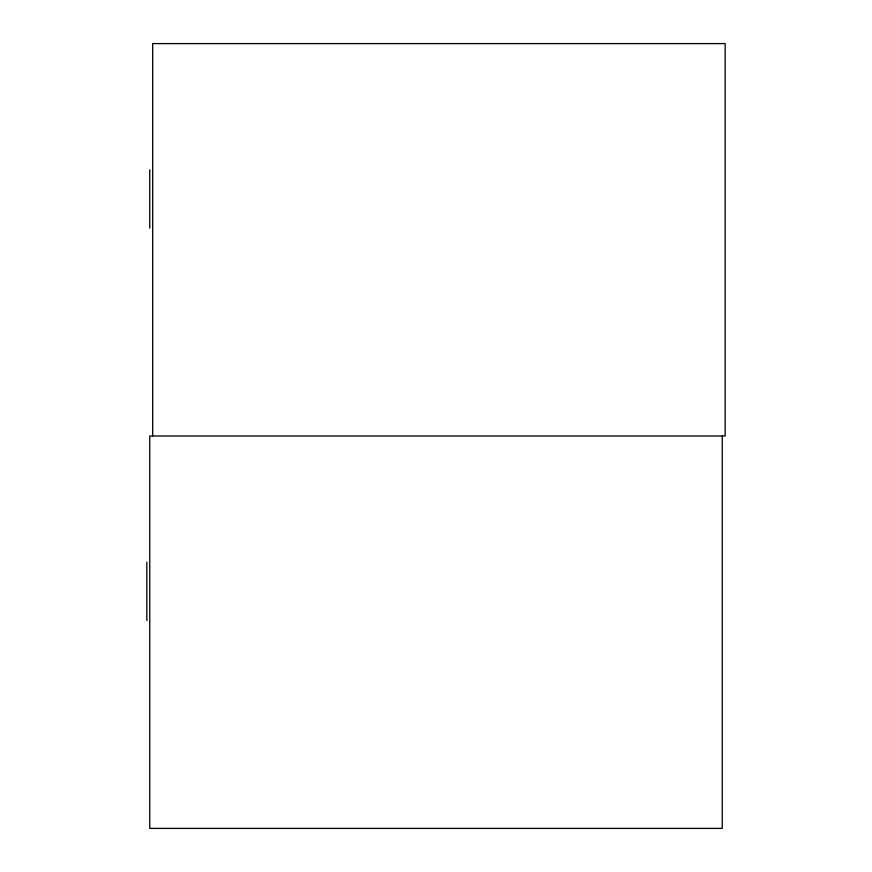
<?xml version="1.0" encoding="UTF-8"?>
<svg xmlns="http://www.w3.org/2000/svg" width="872" height="872" viewBox="0 0 872 872"><rect width="100%" height="100%" fill="white"/><g stroke="black" fill="none" stroke-linecap="round" stroke-linejoin="round"><path stroke-width="1.31" d="M722.245 436L722.245 828.4L149.755 828.4L149.755 436L725.166 436L725.166 43.6L152.676 43.6L152.676 436M149.755 169.789L149.755 228.181M146.834 562.189L146.834 620.581"/></g></svg>
